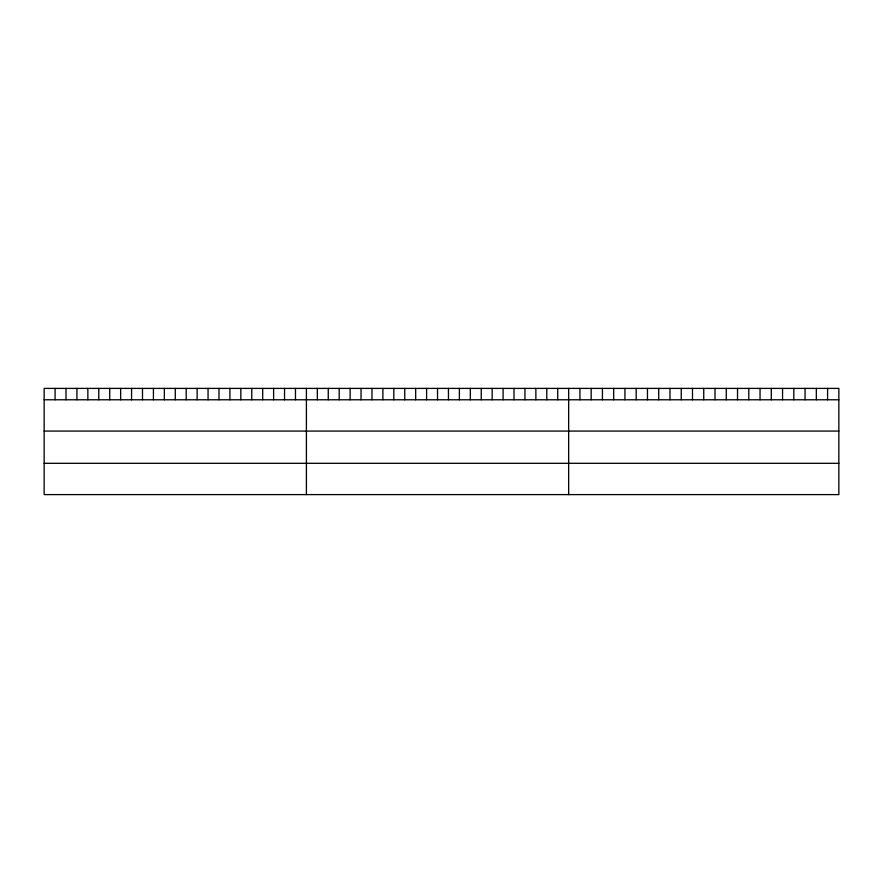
<?xml version="1.0" encoding="UTF-8"?>
<svg xmlns="http://www.w3.org/2000/svg" width="883" height="883" viewBox="0 0 883 883"><rect width="100%" height="100%" fill="white"/><g stroke="black" fill="none" stroke-linecap="round" stroke-linejoin="round"><path stroke-width="1.32" d="M838.85 431.07L838.85 388.399L44.15 388.399L44.15 494.601L838.85 494.601L838.85 431.07L44.15 431.07M44.15 399.778L838.85 399.778M44.15 463.31L838.85 463.31M827.592 388.399L827.592 399.778M816.334 388.399L816.334 399.778M805.075 388.399L805.075 399.778M793.817 388.399L793.817 399.778M782.559 388.399L782.559 399.778M771.3 388.399L771.3 399.778M760.042 388.399L760.042 399.778M748.784 388.399L748.784 399.778M737.526 388.399L737.526 399.778M726.268 388.399L726.268 399.778M715.009 388.399L715.009 399.778M703.751 388.399L703.751 399.778M692.493 388.399L692.493 399.778M681.235 388.399L681.235 399.778M669.976 388.399L669.976 399.778M658.718 388.399L658.718 399.778M647.46 388.399L647.46 399.778M636.202 388.399L636.202 399.778M624.943 388.399L624.943 399.778M613.685 388.399L613.685 399.778M602.427 388.399L602.427 399.778M591.168 388.399L591.168 399.778M579.91 388.399L579.91 399.778M568.652 388.399L568.652 494.601M557.725 388.399L557.725 399.778M546.798 388.399L546.798 399.778M535.871 388.399L535.871 399.778M524.944 388.399L524.944 399.778M514.016 388.399L514.016 399.778M503.089 388.399L503.089 399.778M492.162 388.399L492.162 399.778M481.235 388.399L481.235 399.778M470.308 388.399L470.308 399.778M459.381 388.399L459.381 399.778M448.454 388.399L448.454 399.778M437.526 388.399L437.526 399.778M426.599 388.399L426.599 399.778M415.672 388.399L415.672 399.778M404.745 388.399L404.745 399.778M393.818 388.399L393.818 399.778M382.891 388.399L382.891 399.778M371.964 388.399L371.964 399.778M361.037 388.399L361.037 399.778M350.109 388.399L350.109 399.778M339.182 388.399L339.182 399.778M328.255 388.399L328.255 399.778M317.328 388.399L317.328 399.778M306.401 388.399L306.401 494.601M295.474 388.399L295.474 399.778M284.547 388.399L284.547 399.778M273.62 388.399L273.62 399.778M262.692 388.399L262.692 399.778M251.765 388.399L251.765 399.778M240.838 388.399L240.838 399.778M229.911 388.399L229.911 399.778M218.984 388.399L218.984 399.778M208.057 388.399L208.057 399.778M197.13 388.399L197.13 399.778M186.203 388.399L186.203 399.778M175.276 388.399L175.276 399.778M164.348 388.399L164.348 399.778M153.421 388.399L153.421 399.778M142.494 388.399L142.494 399.778M131.567 388.399L131.567 399.778M120.64 388.399L120.64 399.778M109.713 388.399L109.713 399.778M98.786 388.399L98.786 399.778M87.858 388.399L87.858 399.778M76.931 388.399L76.931 399.778M66.004 388.399L66.004 399.778M55.077 388.399L55.077 399.778"/></g></svg>
